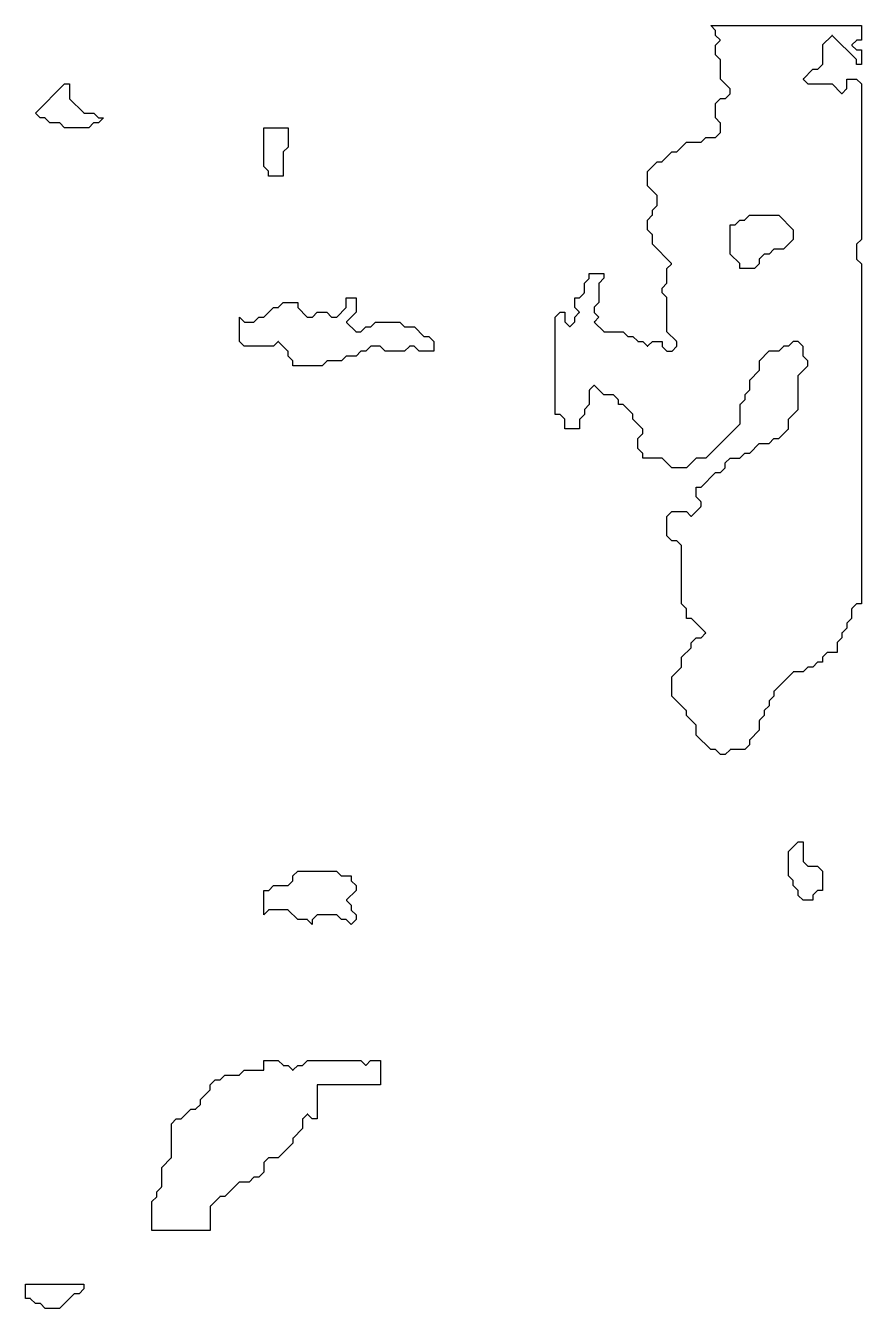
# Model space of a CAD drawing. Header units: metres. Extents: x 0 to 799, y 1 to 1100.
# Drawn here: x 627 to 799, y 835 to 1099 of the extents above; entities that cross this region are included whole.
import ezdxf

# ---------------------------------------------------------------- set-up
doc = ezdxf.new("R2010")
doc.units = ezdxf.units.M
doc.layers.add('forest', color=7, linetype='Continuous')
doc.layers.add('forestfragmentation', color=7, linetype='Continuous')

msp = doc.modelspace()

# ---------------------------------------------------------------- linework, layer by layer
at = {"layer": 'forest', "color": 194}
for points in [[(736, 1019), (736, 1019), (736, 1039), (736, 1039), (736, 1039), (737, 1040), (737, 1040), (737, 1040), (738, 1040), (738, 1040), (738, 1040), (738, 1038.04), (738, 1038.03), (738, 1038.02), (738, 1038.01), (738.01, 1038), (738.01, 1037.99), (738.02, 1037.99), (738.02, 1037.98), (738.03, 1037.97), (738.93, 1037.07), (738.94, 1037.06), (738.94, 1037.06), (738.95, 1037.05), (738.96, 1037.05), (738.97, 1037.05), (738.98, 1037.04), (738.99, 1037.04), (739, 1037.04), (739.01, 1037.04), (739.02, 1037.04), (739.03, 1037.05), (739.04, 1037.05), (739.05, 1037.05), (739.06, 1037.06), (739.06, 1037.06), (739.07, 1037.07), (739.97, 1037.97), (739.98, 1037.98), (739.98, 1037.99), (739.99, 1037.99), (739.99, 1038), (740, 1038.01), (740, 1038.02), (740, 1038.03), (740, 1038.04), (740, 1039), (740, 1039), (740, 1039), (740.93, 1039.93), (740.94, 1039.94), (740.94, 1039.94), (740.95, 1039.95), (740.95, 1039.96), (740.95, 1039.97), (740.96, 1039.98), (740.96, 1039.99), (740.96, 1040), (740.96, 1040.01), (740.96, 1040.02), (740.95, 1040.03), (740.95, 1040.04), (740.95, 1040.05), (740.94, 1040.06), (740.94, 1040.06), (740.93, 1040.07), (740, 1041), (740, 1041), (740, 1041), (740, 1043), (740, 1043), (740, 1043), (740.96, 1043), (740.97, 1043), (740.98, 1043), (740.99, 1043), (741, 1043.01), (741.01, 1043.01), (741.01, 1043.02), (741.02, 1043.02), (741.03, 1043.03), (741.97, 1043.97), (741.98, 1043.98), (741.98, 1043.99), (741.99, 1043.99), (741.99, 1044), (742, 1044.01), (742, 1044.02), (742, 1044.03), (742, 1044.04), (742, 1046), (742, 1046), (742, 1046), (742.97, 1046.97), (742.98, 1046.98), (742.98, 1046.99), (742.99, 1046.99), (742.99, 1047), (743, 1047.01), (743, 1047.02), (743, 1047.03), (743, 1047.04), (743, 1048), (743, 1048), (743, 1048), (746, 1048), (746, 1048), (746, 1048), (746, 1047), (746, 1047), (746, 1047), (745.03, 1046.03), (745.02, 1046.02), (745.02, 1046.01), (745.01, 1046.01), (745.01, 1046), (745, 1045.99), (745, 1045.98), (745, 1045.97), (745, 1045.96), (745, 1042), (745, 1042), (745, 1042), (744.03, 1041.03), (744.02, 1041.02), (744.02, 1041.01), (744.01, 1041.01), (744.01, 1041), (744, 1040.99), (744, 1040.98), (744, 1040.97), (744, 1040.96), (744, 1040.04), (744, 1040.03), (744, 1040.02), (744, 1040.01), (744.01, 1040), (744.01, 1039.99), (744.02, 1039.99), (744.02, 1039.98), (744.03, 1039.97), (745, 1039), (745, 1039), (745, 1039), (744.07, 1038.07), (744.06, 1038.06), (744.06, 1038.06), (744.05, 1038.05), (744.05, 1038.04), (744.05, 1038.03), (744.04, 1038.02), (744.04, 1038.01), (744.04, 1038), (744.04, 1037.99), (744.04, 1037.98), (744.05, 1037.97), (744.05, 1037.96), (744.05, 1037.95), (744.06, 1037.94), (744.06, 1037.94), (744.07, 1037.93), (745.97, 1036.03), (745.98, 1036.02), (745.99, 1036.02), (745.99, 1036.01), (746, 1036.01), (746.01, 1036), (746.02, 1036), (746.03, 1036), (746.04, 1036), (750, 1036), (750, 1036), (750, 1036), (750.97, 1035.03), (750.98, 1035.02), (750.99, 1035.02), (750.99, 1035.01), (751, 1035.01), (751.01, 1035), (751.02, 1035), (751.03, 1035), (751.04, 1035), (752, 1035), (752, 1035), (752, 1035), (752.97, 1034.03), (752.98, 1034.02), (752.99, 1034.02), (752.99, 1034.01), (753, 1034.01), (753.01, 1034), (753.02, 1034), (753.03, 1034), (753.04, 1034), (754, 1034), (754, 1034), (754, 1034), (754.93, 1033.07), (754.94, 1033.06), (754.94, 1033.06), (754.95, 1033.05), (754.96, 1033.05), (754.97, 1033.05), (754.98, 1033.04), (754.99, 1033.04), (755, 1033.04), (755.01, 1033.04), (755.02, 1033.04), (755.03, 1033.05), (755.04, 1033.05), (755.05, 1033.05), (755.06, 1033.06), (755.06, 1033.06), (755.07, 1033.07), (756, 1034), (756, 1034), (756, 1034), (758, 1034), (758, 1034), (758, 1034), (758, 1033.04), (758, 1033.03), (758, 1033.02), (758, 1033.01), (758.01, 1033), (758.01, 1032.99), (758.02, 1032.99), (758.02, 1032.98), (758.03, 1032.97), (758.97, 1032.03), (758.98, 1032.02), (758.99, 1032.02), (758.99, 1032.01), (759, 1032.01), (759.01, 1032), (759.02, 1032), (759.03, 1032), (759.04, 1032), (759.96, 1032), (759.97, 1032), (759.98, 1032), (759.99, 1032), (760, 1032.01), (760.01, 1032.01), (760.01, 1032.02), (760.02, 1032.02), (760.03, 1032.03), (760.97, 1032.97), (760.98, 1032.98), (760.98, 1032.99), (760.99, 1032.99), (760.99, 1033), (761, 1033.01), (761, 1033.02), (761, 1033.03), (761, 1033.04), (761, 1033.96), (761, 1033.97), (761, 1033.98), (761, 1033.99), (760.99, 1034), (760.99, 1034.01), (760.98, 1034.01), (760.98, 1034.02), (760.97, 1034.03), (759, 1036), (759, 1036), (759, 1036), (759, 1042.96), (759, 1042.97), (759, 1042.98), (759, 1042.99), (758.99, 1043), (758.99, 1043.01), (758.98, 1043.01), (758.98, 1043.02), (758.97, 1043.03), (758, 1044), (758, 1044), (758, 1044), (758, 1045), (758, 1045), (758, 1045), (758.97, 1045.97), (758.98, 1045.98), (758.98, 1045.99), (758.99, 1045.99), (758.99, 1046), (759, 1046.01), (759, 1046.02), (759, 1046.03), (759, 1046.04), (759, 1049), (759, 1049), (759, 1049), (759.93, 1049.93), (759.94, 1049.94), (759.94, 1049.94), (759.95, 1049.95), (759.95, 1049.96), (759.95, 1049.97), (759.96, 1049.98), (759.96, 1049.99), (759.96, 1050), (759.96, 1050.01), (759.96, 1050.02), (759.95, 1050.03), (759.95, 1050.04), (759.95, 1050.05), (759.94, 1050.06), (759.94, 1050.06), (759.93, 1050.07), (756, 1054), (756, 1054), (756, 1054), (756, 1055.96), (756, 1055.97), (756, 1055.98), (756, 1055.99), (755.99, 1056), (755.99, 1056.01), (755.98, 1056.01), (755.98, 1056.02), (755.97, 1056.03), (755, 1057), (755, 1057), (755, 1057), (755, 1059), (755, 1059), (755, 1059), (755.97, 1059.97), (755.98, 1059.98), (755.98, 1059.99), (755.99, 1059.99), (755.99, 1060), (756, 1060.01), (756, 1060.02), (756, 1060.03), (756, 1060.04), (756, 1061), (756, 1061), (756, 1061), (756.97, 1061.97), (756.98, 1061.98), (756.98, 1061.99), (756.99, 1061.99), (756.99, 1062), (757, 1062.01), (757, 1062.02), (757, 1062.03), (757, 1062.04), (757, 1063.96), (757, 1063.97), (757, 1063.98), (757, 1063.99), (756.99, 1064), (756.99, 1064.01), (756.98, 1064.01), (756.98, 1064.02), (756.97, 1064.03), (755, 1066), (755, 1066), (755, 1066), (755, 1069), (755, 1069), (755, 1069), (757, 1071), (757, 1071), (757, 1071), (757.96, 1071), (757.97, 1071), (757.98, 1071), (757.99, 1071), (758, 1071.01), (758.01, 1071.01), (758.01, 1071.02), (758.02, 1071.02), (758.03, 1071.03), (760, 1073), (760, 1073), (760, 1073), (760.96, 1073), (760.97, 1073), (760.98, 1073), (760.99, 1073), (761, 1073.01), (761.01, 1073.01), (761.01, 1073.02), (761.02, 1073.02), (761.03, 1073.03), (763, 1075), (763, 1075), (763, 1075), (765.96, 1075), (765.97, 1075), (765.98, 1075), (765.99, 1075), (766, 1075.01), (766.01, 1075.01), (766.01, 1075.02), (766.02, 1075.02), (766.03, 1075.03), (767, 1076), (767, 1076), (767, 1076), (768.96, 1076), (768.97, 1076), (768.98, 1076), (768.99, 1076), (769, 1076.01), (769.01, 1076.01), (769.01, 1076.02), (769.02, 1076.02), (769.03, 1076.03), (769.97, 1076.97), (769.98, 1076.98), (769.98, 1076.99), (769.99, 1076.99), (769.99, 1077), (770, 1077.01), (770, 1077.02), (770, 1077.03), (770, 1077.04), (770, 1078.96), (770, 1078.97), (770, 1078.98), (770, 1078.99), (769.99, 1079), (769.99, 1079.01), (769.98, 1079.01), (769.98, 1079.02), (769.97, 1079.03), (769, 1080), (769, 1080), (769, 1080), (769, 1083), (769, 1083), (769, 1083), (770, 1084), (770, 1084), (770, 1084), (770.96, 1084), (770.97, 1084), (770.98, 1084), (770.99, 1084), (771, 1084.01), (771.01, 1084.01), (771.01, 1084.02), (771.02, 1084.02), (771.03, 1084.03), (771.97, 1084.97), (771.98, 1084.98), (771.98, 1084.99), (771.99, 1084.99), (771.99, 1085), (772, 1085.01), (772, 1085.02), (772, 1085.03), (772, 1085.04), (772, 1085.96), (772, 1085.97), (772, 1085.98), (772, 1085.99), (771.99, 1086), (771.99, 1086.01), (771.98, 1086.01), (771.98, 1086.02), (771.97, 1086.03), (770, 1088), (770, 1088), (770, 1088), (770, 1091.96), (770, 1091.97), (770, 1091.98), (770, 1091.99), (769.99, 1092), (769.99, 1092.01), (769.98, 1092.01), (769.98, 1092.02), (769.97, 1092.03), (769, 1093), (769, 1093), (769, 1093), (769, 1095), (769, 1095), (769, 1095), (769.93, 1095.93), (769.94, 1095.94), (769.94, 1095.94), (769.95, 1095.95), (769.95, 1095.96), (769.95, 1095.97), (769.96, 1095.98), (769.96, 1095.99), (769.96, 1096), (769.96, 1096.01), (769.96, 1096.02), (769.95, 1096.03), (769.95, 1096.04), (769.95, 1096.05), (769.94, 1096.06), (769.94, 1096.06), (769.93, 1096.07), (769, 1097), (769, 1097), (769, 1097), (769, 1097.96), (769, 1097.97), (769, 1097.98), (769, 1097.99), (768.99, 1098), (768.99, 1098.01), (768.98, 1098.01), (768.98, 1098.02), (768.97, 1098.03), (768, 1099), (768, 1099), (768, 1099), (799, 1099), (799, 1099), (799, 1099), (799, 1096), (799, 1096), (799, 1096), (798.04, 1096), (798.03, 1096), (798.02, 1096), (798.01, 1096), (798, 1095.99), (797.99, 1095.99), (797.99, 1095.98), (797.98, 1095.98), (797.97, 1095.97), (797.07, 1095.07), (797.06, 1095.06), (797.06, 1095.06), (797.05, 1095.05), (797.05, 1095.04), (797.05, 1095.03), (797.04, 1095.02), (797.04, 1095.01), (797.04, 1095), (797.04, 1094.99), (797.04, 1094.98), (797.05, 1094.97), (797.05, 1094.96), (797.05, 1094.95), (797.06, 1094.94), (797.06, 1094.94), (797.07, 1094.93), (797.97, 1094.03), (797.98, 1094.02), (797.99, 1094.02), (797.99, 1094.01), (798, 1094.01), (798.01, 1094), (798.02, 1094), (798.03, 1094), (798.04, 1094), (799, 1094), (799, 1094), (799, 1094), (799, 1091), (799, 1091), (799, 1091), (798, 1091), (798, 1091), (798, 1091), (798, 1091.96), (798, 1091.97), (798, 1091.98), (798, 1091.99), (797.99, 1092), (797.99, 1092.01), (797.98, 1092.01), (797.98, 1092.02), (797.97, 1092.03), (793.07, 1096.93), (793.06, 1096.94), (793.06, 1096.94), (793.05, 1096.95), (793.04, 1096.95), (793.03, 1096.95), (793.02, 1096.96), (793.01, 1096.96), (793, 1096.96), (792.99, 1096.96), (792.98, 1096.96), (792.97, 1096.95), (792.96, 1096.95), (792.95, 1096.95), (792.94, 1096.94), (792.94, 1096.94), (792.93, 1096.93), (791.03, 1095.03), (791.02, 1095.02), (791.02, 1095.01), (791.01, 1095.01), (791.01, 1095), (791, 1094.99), (791, 1094.98), (791, 1094.97), (791, 1094.96), (791, 1091), (791, 1091), (791, 1091), (790, 1090), (790, 1090), (790, 1090), (789.04, 1090), (789.03, 1090), (789.02, 1090), (789.01, 1090), (789, 1089.99), (788.99, 1089.99), (788.99, 1089.98), (788.98, 1089.98), (788.97, 1089.97), (787.07, 1088.07), (787.06, 1088.06), (787.06, 1088.06), (787.05, 1088.05), (787.05, 1088.04), (787.05, 1088.03), (787.04, 1088.02), (787.04, 1088.01), (787.04, 1088), (787.04, 1087.99), (787.04, 1087.98), (787.05, 1087.97), (787.05, 1087.96), (787.05, 1087.95), (787.06, 1087.94), (787.06, 1087.94), (787.07, 1087.93), (787.97, 1087.03), (787.98, 1087.02), (787.99, 1087.02), (787.99, 1087.01), (788, 1087.01), (788.01, 1087), (788.02, 1087), (788.03, 1087), (788.04, 1087), (793, 1087), (793, 1087), (793, 1087), (794.93, 1085.07), (794.94, 1085.06), (794.94, 1085.06), (794.95, 1085.05), (794.96, 1085.05), (794.97, 1085.05), (794.98, 1085.04), (794.99, 1085.04), (795, 1085.04), (795.01, 1085.04), (795.02, 1085.04), (795.03, 1085.05), (795.04, 1085.05), (795.05, 1085.05), (795.06, 1085.06), (795.06, 1085.06), (795.07, 1085.07), (795.97, 1085.97), (795.98, 1085.98), (795.98, 1085.99), (795.99, 1085.99), (795.99, 1086), (796, 1086.01), (796, 1086.02), (796, 1086.03), (796, 1086.04), (796, 1088), (796, 1088), (796, 1088), (798, 1088), (798, 1088), (798, 1088), (799, 1087), (799, 1087), (799, 1087), (799, 1055), (799, 1055), (799, 1055), (798.03, 1054.03), (798.02, 1054.02), (798.02, 1054.01), (798.01, 1054.01), (798.01, 1054), (798, 1053.99), (798, 1053.98), (798, 1053.97), (798, 1053.96), (798, 1051.04), (798, 1051.03), (798, 1051.02), (798, 1051.01), (798.01, 1051), (798.01, 1050.99), (798.02, 1050.99), (798.02, 1050.98), (798.03, 1050.97), (799, 1050), (799, 1050), (799, 1050), (799, 980), (799, 980), (799, 980), (798.04, 980), (798.03, 980), (798.02, 980), (798.01, 980), (798, 979.99), (797.99, 979.99), (797.99, 979.98), (797.98, 979.98), (797.97, 979.97), (797.03, 979.03), (797.02, 979.02), (797.02, 979.01), (797.01, 979.01), (797.01, 979), (797, 978.99), (797, 978.98), (797, 978.97), (797, 978.96), (797, 977), (797, 977), (797, 977), (796.03, 976.03), (796.02, 976.02), (796.02, 976.01), (796.01, 976.01), (796.01, 976), (796, 975.99), (796, 975.98), (796, 975.97), (796, 975.96), (796, 975), (796, 975), (796, 975), (795.03, 974.03), (795.02, 974.02), (795.02, 974.01), (795.01, 974.01), (795.01, 974), (795, 973.99), (795, 973.98), (795, 973.97), (795, 973.96), (795, 973), (795, 973), (795, 973), (794.03, 972.03), (794.02, 972.02), (794.02, 972.01), (794.01, 972.01), (794.01, 972), (794, 971.99), (794, 971.98), (794, 971.97), (794, 971.96), (794, 970), (794, 970), (794, 970), (792.04, 970), (792.03, 970), (792.02, 970), (792.01, 970), (792, 969.99), (791.99, 969.99), (791.99, 969.98), (791.98, 969.98), (791.97, 969.97), (791.03, 969.03), (791.02, 969.02), (791.02, 969.01), (791.01, 969.01), (791.01, 969), (791, 968.99), (791, 968.98), (791, 968.97), (791, 968.96), (791, 968), (791, 968), (791, 968), (790.04, 968), (790.03, 968), (790.02, 968), (790.01, 968), (790, 967.99), (789.99, 967.99), (789.99, 967.98), (789.98, 967.98), (789.97, 967.97), (789, 967), (789, 967), (789, 967), (788.04, 967), (788.03, 967), (788.02, 967), (788.01, 967), (788, 966.99), (787.99, 966.99), (787.99, 966.98), (787.98, 966.98), (787.97, 966.97), (787, 966), (787, 966), (787, 966), (785.04, 966), (785.03, 966), (785.02, 966), (785.01, 966), (785, 965.99), (784.99, 965.99), (784.99, 965.98), (784.98, 965.98), (784.97, 965.97), (781.03, 962.03), (781.02, 962.02), (781.02, 962.01), (781.01, 962.01), (781.01, 962), (781, 961.99), (781, 961.98), (781, 961.97), (781, 961.96), (781, 961), (781, 961), (781, 961), (780.03, 960.03), (780.02, 960.02), (780.02, 960.01), (780.01, 960.01), (780.01, 960), (780, 959.99), (780, 959.98), (780, 959.97), (780, 959.96), (780, 959), (780, 959), (780, 959), (779.03, 958.03), (779.02, 958.02), (779.02, 958.01), (779.01, 958.01), (779.01, 958), (779, 957.99), (779, 957.98), (779, 957.97), (779, 957.96), (779, 957), (779, 957), (779, 957), (778.03, 956.03), (778.02, 956.02), (778.02, 956.01), (778.01, 956.01), (778.01, 956), (778, 955.99), (778, 955.98), (778, 955.97), (778, 955.96), (778, 954), (778, 954), (778, 954), (776.03, 952.03), (776.02, 952.02), (776.02, 952.01), (776.01, 952.01), (776.01, 952), (776, 951.99), (776, 951.98), (776, 951.97), (776, 951.96), (776, 951), (776, 951), (776, 951), (775, 950), (775, 950), (775, 950), (772.04, 950), (772.03, 950), (772.02, 950), (772.01, 950), (772, 949.99), (771.99, 949.99), (771.99, 949.98), (771.98, 949.98), (771.97, 949.97), (771, 949), (771, 949), (771, 949), (770, 949), (770, 949), (770, 949), (769.03, 949.97), (769.02, 949.98), (769.01, 949.98), (769.01, 949.99), (769, 949.99), (768.99, 950), (768.98, 950), (768.97, 950), (768.96, 950), (768, 950), (768, 950), (768, 950), (765, 953), (765, 953), (765, 953), (765, 954.96), (765, 954.97), (765, 954.98), (765, 954.99), (764.99, 955), (764.99, 955.01), (764.98, 955.01), (764.98, 955.02), (764.97, 955.03), (763, 957), (763, 957), (763, 957), (763, 957.96), (763, 957.97), (763, 957.98), (763, 957.99), (762.99, 958), (762.99, 958.01), (762.98, 958.01), (762.98, 958.02), (762.97, 958.03), (760, 961), (760, 961), (760, 961), (760, 965), (760, 965), (760, 965), (761.97, 966.97), (761.98, 966.98), (761.98, 966.99), (761.99, 966.99), (761.99, 967), (762, 967.01), (762, 967.02), (762, 967.03), (762, 967.04), (762, 969), (762, 969), (762, 969), (763.97, 970.97), (763.98, 970.98), (763.98, 970.99), (763.99, 970.99), (763.99, 971), (764, 971.01), (764, 971.02), (764, 971.03), (764, 971.04), (764, 972), (764, 972), (764, 972), (765, 973), (765, 973), (765, 973), (765.96, 973), (765.97, 973), (765.98, 973), (765.99, 973), (766, 973.01), (766.01, 973.01), (766.01, 973.02), (766.02, 973.02), (766.03, 973.03), (766.93, 973.93), (766.94, 973.94), (766.94, 973.94), (766.95, 973.95), (766.95, 973.96), (766.95, 973.97), (766.96, 973.98), (766.96, 973.99), (766.96, 974), (766.96, 974.01), (766.96, 974.02), (766.95, 974.03), (766.95, 974.04), (766.95, 974.05), (766.94, 974.06), (766.94, 974.06), (766.93, 974.07), (764.03, 976.97), (764.02, 976.98), (764.01, 976.98), (764.01, 976.99), (764, 976.99), (763.99, 977), (763.98, 977), (763.97, 977), (763.96, 977), (763, 977), (763, 977), (763, 977), (763, 978.96), (763, 978.97), (763, 978.98), (763, 978.99), (762.99, 979), (762.99, 979.01), (762.98, 979.01), (762.98, 979.02), (762.97, 979.03), (762, 980), (762, 980), (762, 980), (762, 991.96), (762, 991.97), (762, 991.98), (762, 991.99), (761.99, 992), (761.99, 992.01), (761.98, 992.01), (761.98, 992.02), (761.97, 992.03), (761.03, 992.97), (761.02, 992.98), (761.01, 992.98), (761.01, 992.99), (761, 992.99), (760.99, 993), (760.98, 993), (760.97, 993), (760.96, 993), (760, 993), (760, 993), (760, 993), (759, 994), (759, 994), (759, 994), (759, 998), (759, 998), (759, 998), (760, 999), (760, 999), (760, 999), (763, 999), (763, 999), (763, 999), (763.93, 998.07), (763.94, 998.06), (763.94, 998.06), (763.95, 998.05), (763.96, 998.05), (763.97, 998.05), (763.98, 998.04), (763.99, 998.04), (764, 998.04), (764.01, 998.04), (764.02, 998.04), (764.03, 998.05), (764.04, 998.05), (764.05, 998.05), (764.06, 998.06), (764.06, 998.06), (764.07, 998.07), (765.97, 999.97), (765.98, 999.98), (765.98, 999.99), (765.99, 999.99), (765.99, 1000), (766, 1000.01), (766, 1000.02), (766, 1000.03), (766, 1000.04), (766, 1000.96), (766, 1000.97), (766, 1000.98), (766, 1000.99), (765.99, 1001), (765.99, 1001.01), (765.98, 1001.01), (765.98, 1001.02), (765.97, 1001.03), (765, 1002), (765, 1002), (765, 1002), (765, 1004), (765, 1004), (765, 1004), (765.96, 1004), (765.97, 1004), (765.98, 1004), (765.99, 1004), (766, 1004.01), (766.01, 1004.01), (766.01, 1004.02), (766.02, 1004.02), (766.03, 1004.03), (769, 1007), (769, 1007), (769, 1007), (769.96, 1007), (769.97, 1007), (769.98, 1007), (769.99, 1007), (770, 1007.01), (770.01, 1007.01), (770.01, 1007.02), (770.02, 1007.02), (770.03, 1007.03), (770.97, 1007.97), (770.98, 1007.98), (770.98, 1007.99), (770.99, 1007.99), (770.99, 1008), (771, 1008.01), (771, 1008.02), (771, 1008.03), (771, 1008.04), (771, 1009), (771, 1009), (771, 1009), (772, 1010), (772, 1010), (772, 1010), (773.96, 1010), (773.97, 1010), (773.98, 1010), (773.99, 1010), (774, 1010.01), (774.01, 1010.01), (774.01, 1010.02), (774.02, 1010.02), (774.03, 1010.03), (775, 1011), (775, 1011), (775, 1011), (775.96, 1011), (775.97, 1011), (775.98, 1011), (775.99, 1011), (776, 1011.01), (776.01, 1011.01), (776.01, 1011.02), (776.02, 1011.02), (776.03, 1011.03), (778, 1013), (778, 1013), (778, 1013), (779.96, 1013), (779.97, 1013), (779.98, 1013), (779.99, 1013), (780, 1013.01), (780.01, 1013.01), (780.01, 1013.02), (780.02, 1013.02), (780.03, 1013.03), (781, 1014), (781, 1014), (781, 1014), (781.96, 1014), (781.97, 1014), (781.98, 1014), (781.99, 1014), (782, 1014.01), (782.01, 1014.01), (782.01, 1014.02), (782.02, 1014.02), (782.03, 1014.03), (783.97, 1015.97), (783.98, 1015.98), (783.98, 1015.99), (783.99, 1015.99), (783.99, 1016), (784, 1016.01), (784, 1016.02), (784, 1016.03), (784, 1016.04), (784, 1018), (784, 1018), (784, 1018), (785.97, 1019.97), (785.98, 1019.98), (785.98, 1019.99), (785.99, 1019.99), (785.99, 1020), (786, 1020.01), (786, 1020.02), (786, 1020.03), (786, 1020.04), (786, 1027), (786, 1027), (786, 1027), (787.97, 1028.97), (787.98, 1028.98), (787.98, 1028.99), (787.99, 1028.99), (787.99, 1029), (788, 1029.01), (788, 1029.02), (788, 1029.03), (788, 1029.04), (788, 1029.96), (788, 1029.97), (788, 1029.98), (788, 1029.99), (787.99, 1030), (787.99, 1030.01), (787.98, 1030.01), (787.98, 1030.02), (787.97, 1030.03), (787, 1031), (787, 1031), (787, 1031), (787, 1032.96), (787, 1032.97), (787, 1032.98), (787, 1032.99), (786.99, 1033), (786.99, 1033.01), (786.98, 1033.01), (786.98, 1033.02), (786.97, 1033.03), (786.03, 1033.97), (786.02, 1033.98), (786.01, 1033.98), (786.01, 1033.99), (786, 1033.99), (785.99, 1034), (785.98, 1034), (785.97, 1034), (785.96, 1034), (785.04, 1034), (785.03, 1034), (785.02, 1034), (785.01, 1034), (785, 1033.99), (784.99, 1033.99), (784.99, 1033.98), (784.98, 1033.98), (784.97, 1033.97), (784, 1033), (784, 1033), (784, 1033), (783.04, 1033), (783.03, 1033), (783.02, 1033), (783.01, 1033), (783, 1032.99), (782.99, 1032.99), (782.99, 1032.98), (782.98, 1032.98), (782.97, 1032.97), (782, 1032), (782, 1032), (782, 1032), (780.04, 1032), (780.03, 1032), (780.02, 1032), (780.01, 1032), (780, 1031.99), (779.99, 1031.99), (779.99, 1031.98), (779.98, 1031.98), (779.97, 1031.97), (778.03, 1030.03), (778.02, 1030.02), (778.02, 1030.01), (778.01, 1030.01), (778.01, 1030), (778, 1029.99), (778, 1029.98), (778, 1029.97), (778, 1029.96), (778, 1028), (778, 1028), (778, 1028), (776.03, 1026.03), (776.02, 1026.02), (776.02, 1026.01), (776.01, 1026.01), (776.01, 1026), (776, 1025.99), (776, 1025.98), (776, 1025.97), (776, 1025.96), (776, 1024), (776, 1024), (776, 1024), (775.03, 1023.03), (775.02, 1023.02), (775.02, 1023.01), (775.01, 1023.01), (775.01, 1023), (775, 1022.99), (775, 1022.98), (775, 1022.97), (775, 1022.96), (775, 1022), (775, 1022), (775, 1022), (774.03, 1021.03), (774.02, 1021.02), (774.02, 1021.01), (774.01, 1021.01), (774.01, 1021), (774, 1020.99), (774, 1020.98), (774, 1020.97), (774, 1020.96), (774, 1017), (774, 1017), (774, 1017), (767, 1010), (767, 1010), (767, 1010), (765.04, 1010), (765.03, 1010), (765.02, 1010), (765.01, 1010), (765, 1009.99), (764.99, 1009.99), (764.99, 1009.98), (764.98, 1009.98), (764.97, 1009.97), (763, 1008), (763, 1008), (763, 1008), (760, 1008), (760, 1008), (760, 1008), (758.03, 1009.97), (758.02, 1009.98), (758.01, 1009.98), (758.01, 1009.99), (758, 1009.99), (757.99, 1010), (757.98, 1010), (757.97, 1010), (757.96, 1010), (754, 1010), (754, 1010), (754, 1010), (754, 1010.96), (754, 1010.97), (754, 1010.98), (754, 1010.99), (753.99, 1011), (753.99, 1011.01), (753.98, 1011.01), (753.98, 1011.02), (753.97, 1011.03), (753, 1012), (753, 1012), (753, 1012), (753, 1014), (753, 1014), (753, 1014), (753.97, 1014.97), (753.98, 1014.98), (753.98, 1014.99), (753.99, 1014.99), (753.99, 1015), (754, 1015.01), (754, 1015.02), (754, 1015.03), (754, 1015.04), (754, 1015.96), (754, 1015.97), (754, 1015.98), (754, 1015.99), (753.99, 1016), (753.99, 1016.01), (753.98, 1016.01), (753.98, 1016.02), (753.97, 1016.03), (752, 1018), (752, 1018), (752, 1018), (752, 1018.96), (752, 1018.97), (752, 1018.98), (752, 1018.99), (751.99, 1019), (751.99, 1019.01), (751.98, 1019.01), (751.98, 1019.02), (751.97, 1019.03), (750.03, 1020.97), (750.02, 1020.98), (750.01, 1020.98), (750.01, 1020.99), (750, 1020.99), (749.99, 1021), (749.98, 1021), (749.97, 1021), (749.96, 1021), (749, 1021), (749, 1021), (749, 1021), (749, 1021.96), (749, 1021.97), (749, 1021.98), (749, 1021.99), (748.99, 1022), (748.99, 1022.01), (748.98, 1022.01), (748.98, 1022.02), (748.97, 1022.03), (748.03, 1022.97), (748.02, 1022.98), (748.01, 1022.98), (748.01, 1022.99), (748, 1022.99), (747.99, 1023), (747.98, 1023), (747.97, 1023), (747.96, 1023), (746, 1023), (746, 1023), (746, 1023), (744.07, 1024.93), (744.06, 1024.94), (744.06, 1024.94), (744.05, 1024.95), (744.04, 1024.95), (744.03, 1024.95), (744.02, 1024.96), (744.01, 1024.96), (744, 1024.96), (743.99, 1024.96), (743.98, 1024.96), (743.97, 1024.95), (743.96, 1024.95), (743.95, 1024.95), (743.94, 1024.94), (743.94, 1024.94), (743.93, 1024.93), (743.03, 1024.03), (743.02, 1024.02), (743.02, 1024.01), (743.01, 1024.01), (743.01, 1024), (743, 1023.99), (743, 1023.98), (743, 1023.97), (743, 1023.96), (743, 1021), (743, 1021), (743, 1021), (742.03, 1020.03), (742.02, 1020.02), (742.02, 1020.01), (742.01, 1020.01), (742.01, 1020), (742, 1019.99), (742, 1019.98), (742, 1019.97), (742, 1019.96), (742, 1019), (742, 1019), (742, 1019), (741.03, 1018.03), (741.02, 1018.02), (741.02, 1018.01), (741.01, 1018.01), (741.01, 1018), (741, 1017.99), (741, 1017.98), (741, 1017.97), (741, 1017.96), (741, 1016), (741, 1016), (741, 1016), (738, 1016), (738, 1016), (738, 1016), (738, 1017.96), (738, 1017.97), (738, 1017.98), (738, 1017.99), (737.99, 1018), (737.99, 1018.01), (737.98, 1018.01), (737.98, 1018.02), (737.97, 1018.03), (737.03, 1018.97), (737.02, 1018.98), (737.01, 1018.98), (737.01, 1018.99), (737, 1018.99), (736.99, 1019), (736.98, 1019), (736.97, 1019), (736.96, 1019), (736, 1019), (736, 1019)], [(629, 1081), (629, 1081), (635, 1087), (635, 1087), (635, 1087), (636, 1087), (636, 1087), (636, 1087), (636, 1084.04), (636, 1084.03), (636, 1084.02), (636, 1084.01), (636.01, 1084), (636.01, 1083.99), (636.02, 1083.99), (636.02, 1083.98), (636.03, 1083.97), (638.97, 1081.03), (638.98, 1081.02), (638.99, 1081.02), (638.99, 1081.01), (639, 1081.01), (639.01, 1081), (639.02, 1081), (639.03, 1081), (639.04, 1081), (641, 1081), (641, 1081), (641, 1081), (641.97, 1080.03), (641.98, 1080.02), (641.99, 1080.02), (641.99, 1080.01), (642, 1080.01), (642.01, 1080), (642.02, 1080), (642.03, 1080), (642.04, 1080), (643, 1080), (643, 1080), (643, 1080), (642, 1079), (642, 1079), (642, 1079), (641.04, 1079), (641.03, 1079), (641.02, 1079), (641.01, 1079), (641, 1078.99), (640.99, 1078.99), (640.99, 1078.98), (640.98, 1078.98), (640.97, 1078.97), (640, 1078), (640, 1078), (640, 1078), (635, 1078), (635, 1078), (635, 1078), (634.03, 1078.97), (634.02, 1078.98), (634.01, 1078.98), (634.01, 1078.99), (634, 1078.99), (633.99, 1079), (633.98, 1079), (633.97, 1079), (633.96, 1079), (632, 1079), (632, 1079), (632, 1079), (631.03, 1079.97), (631.02, 1079.98), (631.01, 1079.98), (631.01, 1079.99), (631, 1079.99), (630.99, 1080), (630.98, 1080), (630.97, 1080), (630.96, 1080), (630, 1080), (630, 1080), (630, 1080), (629, 1081), (629, 1081)], [(676, 1078), (676, 1078), (681, 1078), (681, 1078), (681, 1078), (681, 1074), (681, 1074), (681, 1074), (680.03, 1073.03), (680.02, 1073.02), (680.02, 1073.01), (680.01, 1073.01), (680.01, 1073), (680, 1072.99), (680, 1072.98), (680, 1072.97), (680, 1072.96), (680, 1068), (680, 1068), (680, 1068), (677, 1068), (677, 1068), (677, 1068), (677, 1068.96), (677, 1068.97), (677, 1068.98), (677, 1068.99), (676.99, 1069), (676.99, 1069.01), (676.98, 1069.01), (676.98, 1069.02), (676.97, 1069.03), (676, 1070), (676, 1070), (676, 1070), (676, 1078), (676, 1078)], [(671, 1039), (671, 1039), (671.97, 1038.03), (671.98, 1038.02), (671.99, 1038.02), (671.99, 1038.01), (672, 1038.01), (672.01, 1038), (672.02, 1038), (672.03, 1038), (672.04, 1038), (673.96, 1038), (673.97, 1038), (673.98, 1038), (673.99, 1038), (674, 1038.01), (674.01, 1038.01), (674.01, 1038.02), (674.02, 1038.02), (674.03, 1038.03), (675, 1039), (675, 1039), (675, 1039), (675.96, 1039), (675.97, 1039), (675.98, 1039), (675.99, 1039), (676, 1039.01), (676.01, 1039.01), (676.01, 1039.02), (676.02, 1039.02), (676.03, 1039.03), (678, 1041), (678, 1041), (678, 1041), (678.96, 1041), (678.97, 1041), (678.98, 1041), (678.99, 1041), (679, 1041.01), (679.01, 1041.01), (679.01, 1041.02), (679.02, 1041.02), (679.03, 1041.03), (680, 1042), (680, 1042), (680, 1042), (683, 1042), (683, 1042), (683, 1042), (683, 1041.04), (683, 1041.03), (683, 1041.02), (683, 1041.01), (683.01, 1041), (683.01, 1040.99), (683.02, 1040.99), (683.02, 1040.98), (683.03, 1040.97), (684.97, 1039.03), (684.98, 1039.02), (684.99, 1039.02), (684.99, 1039.01), (685, 1039.01), (685.01, 1039), (685.02, 1039), (685.03, 1039), (685.04, 1039), (685.96, 1039), (685.97, 1039), (685.98, 1039), (685.99, 1039), (686, 1039.01), (686.01, 1039.01), (686.01, 1039.02), (686.02, 1039.02), (686.03, 1039.03), (687, 1040), (687, 1040), (687, 1040), (689, 1040), (689, 1040), (689, 1040), (689.97, 1039.03), (689.98, 1039.02), (689.99, 1039.02), (689.99, 1039.01), (690, 1039.01), (690.01, 1039), (690.02, 1039), (690.03, 1039), (690.04, 1039), (690.96, 1039), (690.97, 1039), (690.98, 1039), (690.99, 1039), (691, 1039.01), (691.01, 1039.01), (691.01, 1039.02), (691.02, 1039.02), (691.03, 1039.03), (692.97, 1040.97), (692.98, 1040.98), (692.98, 1040.99), (692.99, 1040.99), (692.99, 1041), (693, 1041.01), (693, 1041.02), (693, 1041.03), (693, 1041.04), (693, 1043), (693, 1043), (693, 1043), (695, 1043), (695, 1043), (695, 1043), (695, 1040), (695, 1040), (695, 1040), (693.07, 1038.07), (693.06, 1038.06), (693.06, 1038.06), (693.05, 1038.05), (693.05, 1038.04), (693.05, 1038.03), (693.04, 1038.02), (693.04, 1038.01), (693.04, 1038), (693.04, 1037.99), (693.04, 1037.98), (693.05, 1037.97), (693.05, 1037.96), (693.05, 1037.95), (693.06, 1037.94), (693.06, 1037.94), (693.07, 1037.93), (694.97, 1036.03), (694.98, 1036.02), (694.99, 1036.02), (694.99, 1036.01), (695, 1036.01), (695.01, 1036), (695.02, 1036), (695.03, 1036), (695.04, 1036), (695.96, 1036), (695.97, 1036), (695.98, 1036), (695.99, 1036), (696, 1036.01), (696.01, 1036.01), (696.01, 1036.02), (696.02, 1036.02), (696.03, 1036.03), (697, 1037), (697, 1037), (697, 1037), (697.96, 1037), (697.97, 1037), (697.98, 1037), (697.99, 1037), (698, 1037.01), (698.01, 1037.01), (698.01, 1037.02), (698.02, 1037.02), (698.03, 1037.03), (699, 1038), (699, 1038), (699, 1038), (704, 1038), (704, 1038), (704, 1038), (704.97, 1037.03), (704.98, 1037.02), (704.99, 1037.02), (704.99, 1037.01), (705, 1037.01), (705.01, 1037), (705.02, 1037), (705.03, 1037), (705.04, 1037), (707, 1037), (707, 1037), (707, 1037), (708.97, 1035.03), (708.98, 1035.02), (708.99, 1035.02), (708.99, 1035.01), (709, 1035.01), (709.01, 1035), (709.02, 1035), (709.03, 1035), (709.04, 1035), (710, 1035), (710, 1035), (710, 1035), (711, 1034), (711, 1034), (711, 1034), (711, 1032), (711, 1032), (711, 1032), (708, 1032), (708, 1032), (708, 1032), (707.03, 1032.97), (707.02, 1032.98), (707.01, 1032.98), (707.01, 1032.99), (707, 1032.99), (706.99, 1033), (706.98, 1033), (706.97, 1033), (706.96, 1033), (706.04, 1033), (706.03, 1033), (706.02, 1033), (706.01, 1033), (706, 1032.99), (705.99, 1032.99), (705.99, 1032.98), (705.98, 1032.98), (705.97, 1032.97), (705, 1032), (705, 1032), (705, 1032), (701, 1032), (701, 1032), (701, 1032), (700.03, 1032.97), (700.02, 1032.98), (700.01, 1032.98), (700.01, 1032.99), (700, 1032.99), (699.99, 1033), (699.98, 1033), (699.97, 1033), (699.96, 1033), (698.04, 1033), (698.03, 1033), (698.02, 1033), (698.01, 1033), (698, 1032.99), (697.99, 1032.99), (697.99, 1032.98), (697.98, 1032.98), (697.97, 1032.97), (697, 1032), (697, 1032), (697, 1032), (696.04, 1032), (696.03, 1032), (696.02, 1032), (696.01, 1032), (696, 1031.99), (695.99, 1031.99), (695.99, 1031.98), (695.98, 1031.98), (695.97, 1031.97), (695, 1031), (695, 1031), (695, 1031), (693.04, 1031), (693.03, 1031), (693.02, 1031), (693.01, 1031), (693, 1030.99), (692.99, 1030.99), (692.99, 1030.98), (692.98, 1030.98), (692.97, 1030.97), (692, 1030), (692, 1030), (692, 1030), (689.04, 1030), (689.03, 1030), (689.02, 1030), (689.01, 1030), (689, 1029.99), (688.99, 1029.99), (688.99, 1029.98), (688.98, 1029.98), (688.97, 1029.97), (688, 1029), (688, 1029), (688, 1029), (682, 1029), (682, 1029), (682, 1029), (682, 1029.96), (682, 1029.97), (682, 1029.98), (682, 1029.99), (681.99, 1030), (681.99, 1030.01), (681.98, 1030.01), (681.98, 1030.02), (681.97, 1030.03), (681, 1031), (681, 1031), (681, 1031), (681, 1031.96), (681, 1031.97), (681, 1031.98), (681, 1031.99), (680.99, 1032), (680.99, 1032.01), (680.98, 1032.01), (680.98, 1032.02), (680.97, 1032.03), (679.07, 1033.93), (679.06, 1033.94), (679.06, 1033.94), (679.05, 1033.95), (679.04, 1033.95), (679.03, 1033.95), (679.02, 1033.96), (679.01, 1033.96), (679, 1033.96), (678.99, 1033.96), (678.98, 1033.96), (678.97, 1033.95), (678.96, 1033.95), (678.95, 1033.95), (678.94, 1033.94), (678.94, 1033.94), (678.93, 1033.93), (678, 1033), (678, 1033), (678, 1033), (672, 1033), (672, 1033), (672, 1033), (671, 1034), (671, 1034), (671, 1034), (671, 1039), (671, 1039)], [(784, 924), (784, 924), (784, 929), (784, 929), (784, 929), (786, 931), (786, 931), (786, 931), (787, 931), (787, 931), (787, 931), (787, 927.04), (787, 927.03), (787, 927.02), (787, 927.01), (787.01, 927), (787.01, 926.99), (787.02, 926.99), (787.02, 926.98), (787.03, 926.97), (787.97, 926.03), (787.98, 926.02), (787.99, 926.02), (787.99, 926.01), (788, 926.01), (788.01, 926), (788.02, 926), (788.03, 926), (788.04, 926), (790, 926), (790, 926), (790, 926), (791, 925), (791, 925), (791, 925), (791, 921), (791, 921), (791, 921), (790.04, 921), (790.03, 921), (790.02, 921), (790.01, 921), (790, 920.99), (789.99, 920.99), (789.99, 920.98), (789.98, 920.98), (789.97, 920.97), (789.03, 920.03), (789.02, 920.02), (789.02, 920.01), (789.01, 920.01), (789.01, 920), (789, 919.99), (789, 919.98), (789, 919.97), (789, 919.96), (789, 919), (789, 919), (789, 919), (787, 919), (787, 919), (787, 919), (786, 920), (786, 920), (786, 920), (786, 920.96), (786, 920.97), (786, 920.98), (786, 920.99), (785.99, 921), (785.99, 921.01), (785.98, 921.01), (785.98, 921.02), (785.97, 921.03), (785, 922), (785, 922), (785, 922), (785, 922.96), (785, 922.97), (785, 922.98), (785, 922.99), (784.99, 923), (784.99, 923.01), (784.98, 923.01), (784.98, 923.02), (784.97, 923.03), (784, 924), (784, 924)], [(676, 916), (676, 916), (676, 921), (676, 921), (676, 921), (676.96, 921), (676.97, 921), (676.98, 921), (676.99, 921), (677, 921.01), (677.01, 921.01), (677.01, 921.02), (677.02, 921.02), (677.03, 921.03), (678, 922), (678, 922), (678, 922), (680.96, 922), (680.97, 922), (680.98, 922), (680.99, 922), (681, 922.01), (681.01, 922.01), (681.01, 922.02), (681.02, 922.02), (681.03, 922.03), (681.97, 922.97), (681.98, 922.98), (681.98, 922.99), (681.99, 922.99), (681.99, 923), (682, 923.01), (682, 923.02), (682, 923.03), (682, 923.04), (682, 924), (682, 924), (682, 924), (683, 925), (683, 925), (683, 925), (691, 925), (691, 925), (691, 925), (691.97, 924.03), (691.98, 924.02), (691.99, 924.02), (691.99, 924.01), (692, 924.01), (692.01, 924), (692.02, 924), (692.03, 924), (692.04, 924), (694, 924), (694, 924), (694, 924), (694, 923.04), (694, 923.03), (694, 923.02), (694, 923.01), (694.01, 923), (694.01, 922.99), (694.02, 922.99), (694.02, 922.98), (694.03, 922.97), (695, 922), (695, 922), (695, 922), (695, 921), (695, 921), (695, 921), (693.07, 919.07), (693.06, 919.06), (693.06, 919.06), (693.05, 919.05), (693.05, 919.04), (693.05, 919.03), (693.04, 919.02), (693.04, 919.01), (693.04, 919), (693.04, 918.99), (693.04, 918.98), (693.05, 918.97), (693.05, 918.96), (693.05, 918.95), (693.06, 918.94), (693.06, 918.94), (693.07, 918.93), (694, 918), (694, 918), (694, 918), (694, 917.04), (694, 917.03), (694, 917.02), (694, 917.01), (694.01, 917), (694.01, 916.99), (694.02, 916.99), (694.02, 916.98), (694.03, 916.97), (695, 916), (695, 916), (695, 916), (695, 915), (695, 915), (695, 915), (694, 914), (694, 914), (694, 914), (693.03, 914.97), (693.02, 914.98), (693.01, 914.98), (693.01, 914.99), (693, 914.99), (692.99, 915), (692.98, 915), (692.97, 915), (692.96, 915), (692, 915), (692, 915), (692, 915), (691.03, 915.97), (691.02, 915.98), (691.01, 915.98), (691.01, 915.99), (691, 915.99), (690.99, 916), (690.98, 916), (690.97, 916), (690.96, 916), (687.04, 916), (687.03, 916), (687.02, 916), (687.01, 916), (687, 915.99), (686.99, 915.99), (686.99, 915.98), (686.98, 915.98), (686.97, 915.97), (686.03, 915.03), (686.02, 915.02), (686.02, 915.01), (686.01, 915.01), (686.01, 915), (686, 914.99), (686, 914.98), (686, 914.97), (686, 914.96), (686, 914), (686, 914), (686, 914), (685.03, 914.97), (685.02, 914.98), (685.01, 914.98), (685.01, 914.99), (685, 914.99), (684.99, 915), (684.98, 915), (684.97, 915), (684.96, 915), (683, 915), (683, 915), (683, 915), (681.03, 916.97), (681.02, 916.98), (681.01, 916.98), (681.01, 916.99), (681, 916.99), (680.99, 917), (680.98, 917), (680.97, 917), (680.96, 917), (677.04, 917), (677.03, 917), (677.02, 917), (677.01, 917), (677, 916.99), (676.99, 916.99), (676.99, 916.98), (676.98, 916.98), (676.97, 916.97), (676, 916), (676, 916)], [(653, 851), (653, 851), (653, 857), (653, 857), (653, 857), (653.97, 857.97), (653.98, 857.98), (653.98, 857.99), (653.99, 857.99), (653.99, 858), (654, 858.01), (654, 858.02), (654, 858.03), (654, 858.04), (654, 859), (654, 859), (654, 859), (654.97, 859.97), (654.98, 859.98), (654.98, 859.99), (654.99, 859.99), (654.99, 860), (655, 860.01), (655, 860.02), (655, 860.03), (655, 860.04), (655, 864), (655, 864), (655, 864), (656.97, 865.97), (656.98, 865.98), (656.98, 865.99), (656.99, 865.99), (656.99, 866), (657, 866.01), (657, 866.02), (657, 866.03), (657, 866.04), (657, 873), (657, 873), (657, 873), (658, 874), (658, 874), (658, 874), (658.96, 874), (658.97, 874), (658.98, 874), (658.99, 874), (659, 874.01), (659.01, 874.01), (659.01, 874.02), (659.02, 874.02), (659.03, 874.03), (661, 876), (661, 876), (661, 876), (661.96, 876), (661.97, 876), (661.98, 876), (661.99, 876), (662, 876.01), (662.01, 876.01), (662.01, 876.02), (662.02, 876.02), (662.03, 876.03), (662.97, 876.97), (662.98, 876.98), (662.98, 876.99), (662.99, 876.99), (662.99, 877), (663, 877.01), (663, 877.02), (663, 877.03), (663, 877.04), (663, 878), (663, 878), (663, 878), (664.97, 879.97), (664.98, 879.98), (664.98, 879.99), (664.99, 879.99), (664.99, 880), (665, 880.01), (665, 880.02), (665, 880.03), (665, 880.04), (665, 881), (665, 881), (665, 881), (666, 882), (666, 882), (666, 882), (666.96, 882), (666.97, 882), (666.98, 882), (666.99, 882), (667, 882.01), (667.01, 882.01), (667.01, 882.02), (667.02, 882.02), (667.03, 882.03), (668, 883), (668, 883), (668, 883), (670.96, 883), (670.97, 883), (670.98, 883), (670.99, 883), (671, 883.01), (671.01, 883.01), (671.01, 883.02), (671.02, 883.02), (671.03, 883.03), (672, 884), (672, 884), (672, 884), (675.9, 884), (675.91, 884), (675.92, 884), (675.93, 884), (675.94, 884.01), (675.95, 884.01), (675.96, 884.02), (675.96, 884.02), (675.97, 884.03), (675.98, 884.04), (675.98, 884.04), (675.99, 884.05), (675.99, 884.06), (676, 884.07), (676, 884.08), (676, 884.09), (676, 884.1), (676, 886), (676, 886), (676, 886), (679, 886), (679, 886), (679, 886), (679.97, 885.03), (679.98, 885.02), (679.99, 885.02), (679.99, 885.01), (680, 885.01), (680.01, 885), (680.02, 885), (680.03, 885), (680.04, 885), (681, 885), (681, 885), (681, 885), (681.93, 884.07), (681.94, 884.06), (681.94, 884.06), (681.95, 884.05), (681.96, 884.05), (681.97, 884.05), (681.98, 884.04), (681.99, 884.04), (682, 884.04), (682.01, 884.04), (682.02, 884.04), (682.03, 884.05), (682.04, 884.05), (682.05, 884.05), (682.06, 884.06), (682.06, 884.06), (682.07, 884.07), (683, 885), (683, 885), (683, 885), (683.96, 885), (683.97, 885), (683.98, 885), (683.99, 885), (684, 885.01), (684.01, 885.01), (684.01, 885.02), (684.02, 885.02), (684.03, 885.03), (685, 886), (685, 886), (685, 886), (696, 886), (696, 886), (696, 886), (696.93, 885.07), (696.94, 885.06), (696.94, 885.06), (696.95, 885.05), (696.96, 885.05), (696.97, 885.05), (696.98, 885.04), (696.99, 885.04), (697, 885.04), (697.01, 885.04), (697.02, 885.04), (697.03, 885.05), (697.04, 885.05), (697.05, 885.05), (697.06, 885.06), (697.06, 885.06), (697.07, 885.07), (698, 886), (698, 886), (698, 886), (700, 886), (700, 886), (700, 886), (700, 881), (700, 881), (700, 881), (687.1, 881), (687.09, 881), (687.08, 881), (687.07, 881), (687.06, 880.99), (687.05, 880.99), (687.04, 880.98), (687.04, 880.98), (687.03, 880.97), (687.02, 880.96), (687.02, 880.96), (687.01, 880.95), (687.01, 880.94), (687, 880.93), (687, 880.92), (687, 880.91), (687, 880.9), (687, 874), (687, 874), (687, 874), (686, 874), (686, 874), (686, 874), (685.07, 874.93), (685.06, 874.94), (685.06, 874.94), (685.05, 874.95), (685.04, 874.95), (685.03, 874.95), (685.02, 874.96), (685.01, 874.96), (685, 874.96), (684.99, 874.96), (684.98, 874.96), (684.97, 874.95), (684.96, 874.95), (684.95, 874.95), (684.94, 874.94), (684.94, 874.94), (684.93, 874.93), (684.03, 874.03), (684.02, 874.02), (684.02, 874.01), (684.01, 874.01), (684.01, 874), (684, 873.99), (684, 873.98), (684, 873.97), (684, 873.96), (684, 872), (684, 872), (684, 872), (682.03, 870.03), (682.02, 870.02), (682.02, 870.01), (682.01, 870.01), (682.01, 870), (682, 869.99), (682, 869.98), (682, 869.97), (682, 869.96), (682, 869), (682, 869), (682, 869), (679, 866), (679, 866), (679, 866), (677.04, 866), (677.03, 866), (677.02, 866), (677.01, 866), (677, 865.99), (676.99, 865.99), (676.99, 865.98), (676.98, 865.98), (676.97, 865.97), (676.03, 865.03), (676.02, 865.02), (676.02, 865.01), (676.01, 865.01), (676.01, 865), (676, 864.99), (676, 864.98), (676, 864.97), (676, 864.96), (676, 863), (676, 863), (676, 863), (675, 862), (675, 862), (675, 862), (674.04, 862), (674.03, 862), (674.02, 862), (674.01, 862), (674, 861.99), (673.99, 861.99), (673.99, 861.98), (673.98, 861.98), (673.97, 861.97), (673, 861), (673, 861), (673, 861), (671.04, 861), (671.03, 861), (671.02, 861), (671.01, 861), (671, 860.99), (670.99, 860.99), (670.99, 860.98), (670.98, 860.98), (670.97, 860.97), (668, 858), (668, 858), (668, 858), (667.04, 858), (667.03, 858), (667.02, 858), (667.01, 858), (667, 857.99), (666.99, 857.99), (666.99, 857.98), (666.98, 857.98), (666.97, 857.97), (665.03, 856.03), (665.02, 856.02), (665.02, 856.01), (665.01, 856.01), (665.01, 856), (665, 855.99), (665, 855.98), (665, 855.97), (665, 855.96), (665, 851), (665, 851), (665, 851), (653, 851), (653, 851)], [(627, 840), (627, 840), (639, 840), (639, 840), (639, 840), (639, 839), (639, 839), (639, 839), (638, 838), (638, 838), (638, 838), (637.04, 838), (637.03, 838), (637.02, 838), (637.01, 838), (637, 837.99), (636.99, 837.99), (636.99, 837.98), (636.98, 837.98), (636.97, 837.97), (634, 835), (634, 835), (634, 835), (631, 835), (631, 835), (631, 835), (630.03, 835.97), (630.02, 835.98), (630.01, 835.98), (630.01, 835.99), (630, 835.99), (629.99, 836), (629.98, 836), (629.97, 836), (629.96, 836), (629, 836), (629, 836), (629, 836), (628.03, 836.97), (628.02, 836.98), (628.01, 836.98), (628.01, 836.99), (628, 836.99), (627.99, 837), (627.98, 837), (627.97, 837), (627.96, 837), (627, 837), (627, 837), (627, 837), (627, 840), (627, 840)]]:
    msp.add_lwpolyline(points, dxfattribs=at)
at = {"layer": 'forestfragmentation', "color": 127}
msp.add_lwpolyline([(772, 1058), (772, 1058), (772.96, 1058), (772.97, 1058), (772.98, 1058), (772.99, 1058), (773, 1058.01), (773.01, 1058.01), (773.01, 1058.02), (773.02, 1058.02), (773.03, 1058.03), (774, 1059), (774, 1059), (774, 1059), (774.96, 1059), (774.97, 1059), (774.98, 1059), (774.99, 1059), (775, 1059.01), (775.01, 1059.01), (775.01, 1059.02), (775.02, 1059.02), (775.03, 1059.03), (776, 1060), (776, 1060), (776, 1060), (782, 1060), (782, 1060), (782, 1060), (785, 1057), (785, 1057), (785, 1057), (785, 1055), (785, 1055), (785, 1055), (783, 1053), (783, 1053), (783, 1053), (781.04, 1053), (781.03, 1053), (781.02, 1053), (781.01, 1053), (781, 1052.99), (780.99, 1052.99), (780.99, 1052.98), (780.98, 1052.98), (780.97, 1052.97), (780, 1052), (780, 1052), (780, 1052), (779.04, 1052), (779.03, 1052), (779.02, 1052), (779.01, 1052), (779, 1051.99), (778.99, 1051.99), (778.99, 1051.98), (778.98, 1051.98), (778.97, 1051.97), (778.03, 1051.03), (778.02, 1051.02), (778.02, 1051.01), (778.01, 1051.01), (778.01, 1051), (778, 1050.99), (778, 1050.98), (778, 1050.97), (778, 1050.96), (778, 1050), (778, 1050), (778, 1050), (777, 1049), (777, 1049), (777, 1049), (774, 1049), (774, 1049), (774, 1049), (774, 1049.96), (774, 1049.97), (774, 1049.98), (774, 1049.99), (773.99, 1050), (773.99, 1050.01), (773.98, 1050.01), (773.98, 1050.02), (773.97, 1050.03), (772, 1052), (772, 1052), (772, 1052), (772, 1058), (772, 1058)], dxfattribs=at)

doc.saveas('drawing.dxf')
